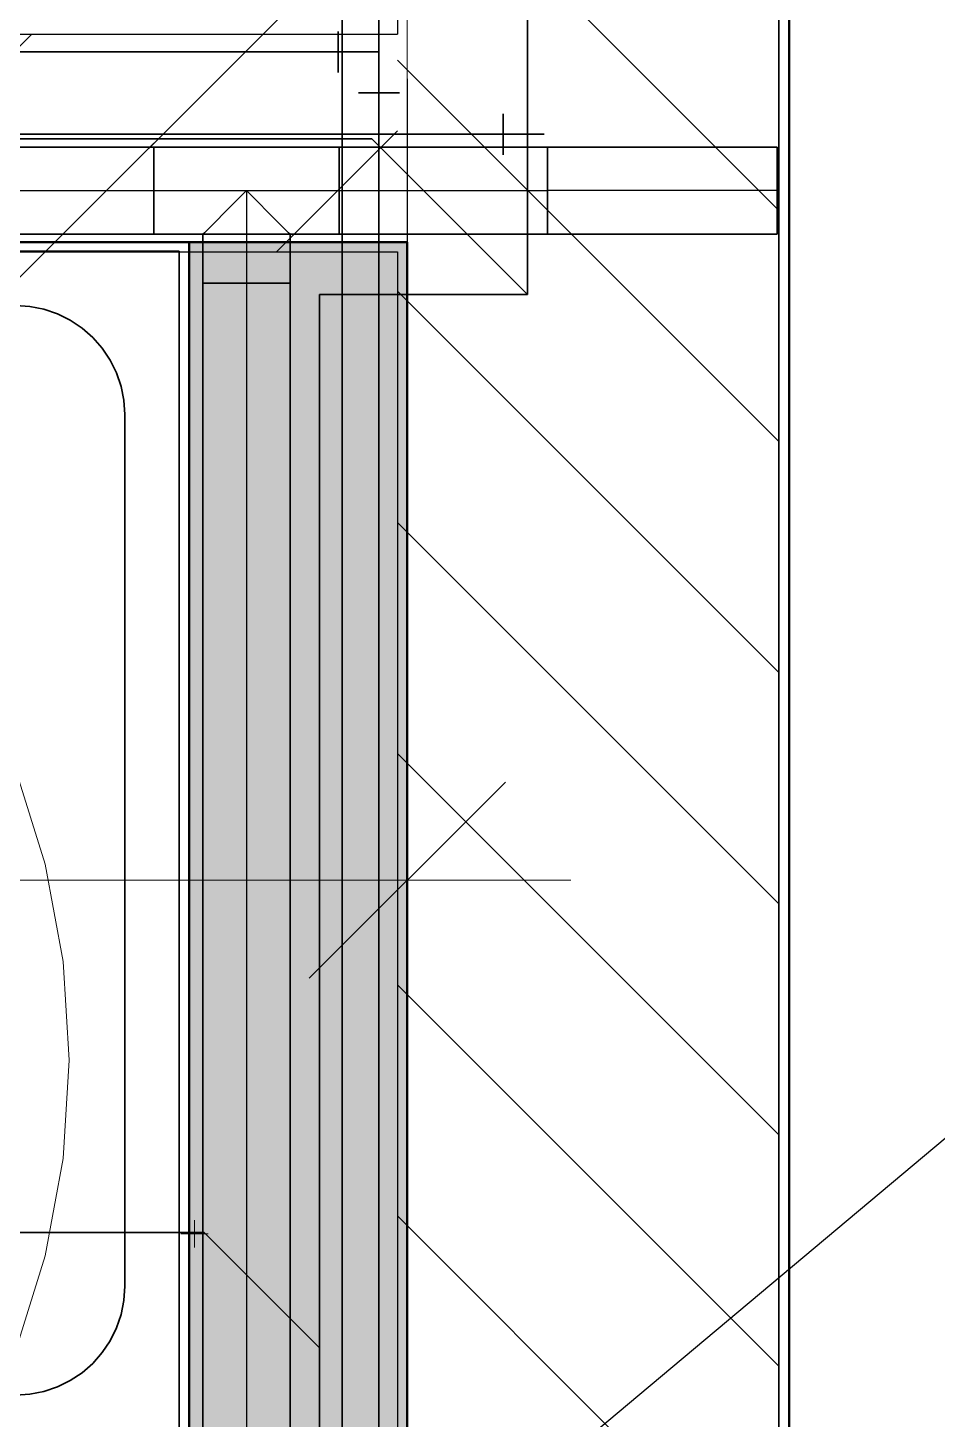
# Model space of a CAD drawing. Extents: x 0 to 756, y -25 to 420.
# Drawn here: x 380.5 to 397.18, y 276.59 to 302.13 of the extents above; entities that cross this region are included whole.
import ezdxf
from ezdxf.lldxf.tags import DXFTag

# ---------------------------------------------------------------- set-up
doc = ezdxf.new("R2010")
doc.units = 0
doc.layers.get('0').update_dxf_attribs({"lineweight": 25})
doc.layers.get('DEFPOINTS').update_dxf_attribs({"lineweight": 25})
for name, color, linetype, lineweight in [('A_Aussenwand', 7, 'Continuous', 25), ('A_Innenwand', 7, 'Continuous', 25), ('Allgemein01', 7, 'Continuous', 13), ('Allgemein03', 7, 'Continuous', 25), ('L_Text', 7, 'Continuous', 25), ('Möblierung', 7, 'Continuous', 13), ('S_Einrichtung', 7, 'Continuous', 35), ('Standard', 7, 'Continuous', 25), ('Wand Holz nicht tragend', 7, 'Continuous', 13), ('Wand Holz tragend', 7, 'Continuous', 13)]:
    doc.layers.add(name, color=color, linetype=linetype, lineweight=lineweight)
for name, color, linetype, lineweight, true_color in [('A_Geschossdecke', 7, 'Continuous', 25, 0x008080), ('Hilfskonstruktion', 7, 'Continuous', 25, 0xcccc00), ('L_Abluft', 2, 'Continuous', 35, 0xffff00), ('Raum', 250, 'Continuous', 13, 0x333333), ('S_Kaltwasser', 3, 'Continuous', 35, 0x00ff00), ('S_Schmutzwasser', 7, 'Continuous', 35, 0x808040), ('S_Warmwasser', 1, 'fein_strichliert', 35, 0xff0000)]:
    doc.layers.add(name, color=color, linetype=linetype, lineweight=lineweight, true_color=true_color)
tags = doc.linetypes.add('fein_strichliert', pattern=[4, 1, -2, 1]).pattern_tags.tags
tags[8:9] = [DXFTag(74, 4), DXFTag(75, 0), DXFTag(340, '0'), DXFTag(46, 0.0), DXFTag(50, 0.0), DXFTag(44, 0.0), DXFTag(45, 0.0)]
tags[6:7] = [DXFTag(74, 4), DXFTag(75, 0), DXFTag(340, '0'), DXFTag(46, 0.0), DXFTag(50, 0.0), DXFTag(44, 0.0), DXFTag(45, 0.0)]
tags[4:5] = [DXFTag(74, 4), DXFTag(75, 0), DXFTag(340, '0'), DXFTag(46, 0.0), DXFTag(50, 0.0), DXFTag(44, 0.0), DXFTag(45, 0.0)]
tags = doc.linetypes.add('STRICHPUNKT2', pattern=[12.7, 6.35, -3.175, 0, -3.175]).pattern_tags.tags
tags[10:11] = [DXFTag(74, 4), DXFTag(75, 0), DXFTag(340, '0'), DXFTag(46, 0.0), DXFTag(50, 0.0), DXFTag(44, 0.0), DXFTag(45, 0.0)]
tags[8:9] = [DXFTag(74, 4), DXFTag(75, 0), DXFTag(340, '0'), DXFTag(46, 0.0), DXFTag(50, 0.0), DXFTag(44, 0.0), DXFTag(45, 0.0)]
tags[6:7] = [DXFTag(74, 4), DXFTag(75, 0), DXFTag(340, '0'), DXFTag(46, 0.0), DXFTag(50, 0.0), DXFTag(44, 0.0), DXFTag(45, 0.0)]
tags[4:5] = [DXFTag(74, 4), DXFTag(75, 0), DXFTag(340, '0'), DXFTag(46, 0.0), DXFTag(50, 0.0), DXFTag(44, 0.0), DXFTag(45, 0.0)]
tags = doc.linetypes.add('VERDECKT2_S2', pattern=[0.27, 0.2, -0.07]).pattern_tags.tags
tags[6:7] = [DXFTag(74, 4), DXFTag(75, 0), DXFTag(340, '0'), DXFTag(46, 1.0), DXFTag(50, 0.0), DXFTag(44, 0.0), DXFTag(45, 0.0)]
tags[4:5] = [DXFTag(74, 4), DXFTag(75, 0), DXFTag(340, '0'), DXFTag(46, 1.0), DXFTag(50, 0.0), DXFTag(44, 0.0), DXFTag(45, 0.0)]

# ---------------------------------------------------------------- blocks, each defined once
blk = doc.blocks.new('Referenz-A01I5XF3IE')
at = {"layer": 'Allgemein01', "color": 0}
blk.add_line((387.461, 38.48), (387.461, 384.768), dxfattribs=at)
at = {"layer": 'Allgemein03', "color": 0, "lineweight": -2}
blk.add_line((387.461, 301.193), (387.461, 289.185), dxfattribs=at)
at = {"layer": 'DEFPOINTS', "color": 0, "linetype": 'Continuous', "lineweight": -2, "ltscale": 0.25}
blk.add_line((387.461, 298.191), (387.461, 298.191), dxfattribs=at)
blk.add_line((387.461, 298.191), (387.461, 298.191), dxfattribs=at)
at = {"layer": 'DEFPOINTS', "color": 0, "linetype": 'Continuous', "lineweight": 18, "ltscale": 0.18}
blk.add_line((387.461, 298.191), (387.461, 298.191), dxfattribs=at)
at = {"layer": 'Hilfskonstruktion', "color": 0, "lineweight": 13}
for p, q in [((383.559, 280.241), (383.559, 279.741)), ((383.809, 279.991), (383.308, 279.991))]:
    blk.add_line(p, q, dxfattribs=at)
at = {"layer": 'Möblierung', "color": 0, "linetype": 'VERDECKT2_S2', "ltscale": 0.13}
for p, q in [((380.82, 286.773), (380.28, 288.504)), ((381.146, 284.99), (380.82, 286.773)), ((381.256, 283.181), (381.146, 284.99)), ((381.146, 281.372), (381.256, 283.181)), ((380.82, 279.589), (381.146, 281.372)), ((380.28, 277.858), (380.82, 279.589))]:
    blk.add_line(p, q, dxfattribs=at)
at = {"layer": 'Raum', "color": 0, "lineweight": -2}
for p, q in [((383.459, 298.191), (351.236, 298.191)), ((383.459, 258.196), (383.459, 298.191))]:
    blk.add_line(p, q, dxfattribs=at)
at = {"layer": 'Standard', "color": 0, "lineweight": 18}
for p, q in [((387.461, 283.48), (387.461, 289.484)), ((385.66, 284.681), (389.262, 288.283)), ((377.836, 286.482), (387.461, 286.482)), ((381.457, 286.482), (390.463, 286.482))]:
    blk.add_line(p, q, dxfattribs=at)
at = {"layer": 'Wand Holz nicht tragend', "color": 0, "lineweight": 50}
for p, q in [((351.236, 298.191), (383.459, 298.191)), ((383.459, 298.191), (387.461, 298.191)), ((387.461, 298.191), (383.459, 298.191)), ((383.459, 298.191), (383.459, 258.196)), ((387.461, 258.196), (387.461, 298.191))]:
    blk.add_line(p, q, dxfattribs=at)
at = {"layer": 'Wand Holz nicht tragend', "color": 0, "lineweight": 18}
for points in [[(383.459, 258.196), (387.461, 258.196), (383.459, 298.191)], [(387.461, 258.196), (387.461, 298.191), (383.459, 298.191)]]:
    blk.add_solid(points, dxfattribs=at)
at = {"layer": 'Wand Holz tragend', "color": 0, "lineweight": 50}
for p, q in [((394.466, 258.196), (394.466, 391.773)), ((387.461, 298.191), (387.461, 258.196))]:
    blk.add_line(p, q, dxfattribs=at)
blk = doc.blocks.new('Wand-A01I5XFHIE', base_point=(387.279, 31.476))
at = {"color": 0, "linetype": 'ByBlock', "lineweight": -2, "ltscale": 0.25}
for p, q in [((394.279, 391.533), (394.279, 260.849)), ((387.279, 384.533), (387.279, 302.013)), ((387.279, 298.013), (387.279, 260.849))]:
    blk.add_line(p, q, dxfattribs=at)
at = {"color": 0, "lineweight": -2}
for p, q in [((387.279, 305.776), (394.279, 298.776)), ((387.279, 301.534), (394.279, 294.534)), ((387.279, 297.291), (394.279, 290.291)), ((387.279, 293.048), (394.279, 286.048)), ((387.279, 288.806), (394.279, 281.806)), ((387.279, 284.563), (394.279, 277.563)), ((387.279, 280.321), (394.279, 273.321))]:
    blk.add_line(p, q, dxfattribs=at)
blk = doc.blocks.new('Bauteilbeschriftung-A01I5XIJIE', base_point=(385.411, 271.748))
at = {"color": 0, "linetype": 'ByBlock', "lineweight": -2, "ltscale": 0.25}
blk.add_line((401.781, 285.475), (385.411, 271.748), dxfattribs=at)
blk = doc.blocks.new('Wand-A01I5XLBIE', base_point=(280.279, 298.013))
at = {"color": 0, "linetype": 'ByBlock', "lineweight": -2, "ltscale": 0.25}
for p, q in [((296.279, 302.013), (387.279, 302.013)), ((351.079, 298.013), (387.279, 298.013))]:
    blk.add_line(p, q, dxfattribs=at)
at = {"color": 0, "lineweight": -2}
for p, q in [((376.574, 298.013), (380.574, 302.013)), ((380.817, 298.013), (384.817, 302.013)), ((385.059, 298.013), (387.279, 300.233))]:
    blk.add_line(p, q, dxfattribs=at)
blk = doc.blocks.new('Abzweigstück 90°-A01I5XM1IE', base_point=(382.811, 297.438))
at = {"color": 0, "linetype": 'ByBlock', "lineweight": -2, "ltscale": 0.35}
for p, q in [((386.211, 299.938), (382.811, 299.938)), ((382.811, 299.938), (382.811, 299.47)), ((386.211, 299.938), (386.211, 299.47)), ((382.811, 299.47), (382.811, 298.807)), ((386.211, 299.47), (386.211, 298.807)), ((384.511, 299.138), (384.304, 298.931)), ((384.718, 298.931), (384.511, 299.138)), ((382.811, 298.807), (382.811, 298.338)), ((384.304, 298.931), (384.111, 298.738)), ((384.911, 298.738), (384.718, 298.931)), ((386.211, 298.807), (386.211, 298.338)), ((383.946, 298.573), (383.819, 298.445)), ((384.111, 298.738), (383.946, 298.573)), ((385.077, 298.573), (384.911, 298.738)), ((385.204, 298.445), (385.077, 298.573)), ((382.811, 298.338), (386.211, 298.338)), ((383.739, 298.366), (383.711, 298.338)), ((383.711, 298.338), (383.711, 297.438)), ((383.819, 298.445), (383.739, 298.366)), ((385.284, 298.366), (385.204, 298.445)), ((385.311, 298.338), (385.284, 298.366)), ((385.311, 298.338), (385.311, 297.438)), ((383.739, 297.438), (383.711, 297.438)), ((383.819, 297.438), (383.739, 297.438)), ((383.946, 297.438), (383.819, 297.438)), ((384.111, 297.438), (383.946, 297.438)), ((384.304, 297.438), (384.111, 297.438)), ((384.511, 297.438), (384.304, 297.438)), ((384.718, 297.438), (384.511, 297.438)), ((384.911, 297.438), (384.718, 297.438)), ((385.077, 297.438), (384.911, 297.438)), ((385.204, 297.438), (385.077, 297.438)), ((385.284, 297.438), (385.204, 297.438)), ((385.311, 297.438), (385.284, 297.438))]:
    blk.add_line(p, q, dxfattribs=at)
at = {"color": 0, "linetype": 'STRICHPUNKT2', "lineweight": 25, "ltscale": 0.25}
for p, q in [((382.811, 299.138), (386.211, 299.138)), ((384.511, 299.138), (384.511, 297.438))]:
    blk.add_line(p, q, dxfattribs=at)
blk = doc.blocks.new('Wickelfalzrohr-A01I5XM5IE', base_point=(383.711, 272.913))
at = {"color": 0, "linetype": 'ByBlock', "lineweight": -2, "ltscale": 0.35}
for p, q in [((383.711, 297.438), (383.711, 272.913)), ((383.711, 297.438), (384.18, 297.438)), ((384.18, 297.438), (384.843, 297.438)), ((384.843, 297.438), (385.311, 297.438)), ((385.311, 272.913), (385.311, 297.438)), ((383.711, 272.913), (384.18, 272.913)), ((384.18, 272.913), (384.843, 272.913)), ((384.843, 272.913), (385.311, 272.913))]:
    blk.add_line(p, q, dxfattribs=at)
at = {"color": 0, "linetype": 'STRICHPUNKT2', "lineweight": 25, "ltscale": 0.25}
blk.add_line((384.511, 297.438), (384.511, 272.913), dxfattribs=at)
blk = doc.blocks.new('Wickelfalzrohr-A01I5XM7IE', base_point=(390.032, 298.338))
at = {"color": 0, "linetype": 'ByBlock', "lineweight": -2, "ltscale": 0.35}
for p, q in [((394.247, 299.938), (390.032, 299.938)), ((390.032, 299.938), (390.032, 299.47)), ((394.247, 299.938), (394.247, 299.47)), ((390.032, 299.47), (390.032, 298.807)), ((394.247, 299.47), (394.247, 298.807)), ((390.032, 298.807), (390.032, 298.338)), ((394.247, 298.807), (394.247, 298.338)), ((390.032, 298.338), (394.247, 298.338))]:
    blk.add_line(p, q, dxfattribs=at)
at = {"color": 0, "linetype": 'STRICHPUNKT2', "lineweight": 25, "ltscale": 0.25}
blk.add_line((394.247, 299.138), (390.032, 299.138), dxfattribs=at)
blk = doc.blocks.new('Duschwanne-A01I5XNLIE', base_point=(351.079, 276.029))
at = {"color": 0, "linetype": 'ByBlock', "lineweight": -2, "ltscale": 0.35}
for p, q in [((351.079, 298.029), (383.279, 298.029)), ((383.279, 298.029), (383.279, 276.029)), ((380.54, 297.012), (380.279, 297.029)), ((380.797, 296.961), (380.54, 297.012)), ((381.045, 296.876), (380.797, 296.961)), ((381.279, 296.761), (381.045, 296.876)), ((381.497, 296.615), (381.279, 296.761)), ((381.693, 296.443), (381.497, 296.615)), ((381.866, 296.246), (381.693, 296.443)), ((382.011, 296.029), (381.866, 296.246)), ((382.127, 295.794), (382.011, 296.029)), ((382.211, 295.546), (382.127, 295.794)), ((382.262, 295.29), (382.211, 295.546)), ((382.279, 295.029), (382.262, 295.29)), ((382.279, 295.029), (382.279, 279.029)), ((382.262, 278.768), (382.279, 279.029)), ((382.211, 278.511), (382.262, 278.768)), ((382.127, 278.263), (382.211, 278.511)), ((382.011, 278.029), (382.127, 278.263)), ((381.866, 277.811), (382.011, 278.029)), ((381.497, 277.442), (381.693, 277.614)), ((381.693, 277.614), (381.866, 277.811)), ((381.279, 277.297), (381.497, 277.442)), ((380.54, 277.046), (380.797, 277.097)), ((380.797, 277.097), (381.045, 277.181)), ((381.045, 277.181), (381.279, 277.297)), ((380.279, 277.029), (380.54, 277.046))]:
    blk.add_line(p, q, dxfattribs=at)
blk = doc.blocks.new('Abwasserleitung-A01I5XO5IE', base_point=(385.848, 297.23))
at = {"color": 0, "linetype": 'ByBlock', "lineweight": -2, "ltscale": 0.35}
for p, q in [((388.479, 318.402), (387.179, 318.402)), ((389.668, 317.213), (388.479, 318.402)), ((389.668, 297.23), (389.668, 317.213)), ((385.848, 297.23), (389.668, 297.23))]:
    blk.add_line(p, q, dxfattribs=at)
blk = doc.blocks.new('Abwasserleitung-A01I5XO7IE', base_point=(385.848, 277.901))
at = {"color": 0, "linetype": 'ByBlock', "lineweight": -2, "ltscale": 0.35}
blk.add_line((385.848, 297.23), (385.848, 277.901), dxfattribs=at)
blk = doc.blocks.new('Distributor Abwasserleitung-A01I5XO9IE', base_point=(385.473, 296.48))
at = {"color": 0, "lineweight": 13}
blk.add_line((385.848, 297.23), (385.848, 297.23), dxfattribs=at)
blk = doc.blocks.new('Geschossdecke-A01I5XOBIE', base_point=(114.279, 232.145))
at = {"color": 0, "linetype": 'ByBlock', "lineweight": -2, "ltscale": 0.25}
blk.add_line((394.279, 232.145), (394.279, 391.533), dxfattribs=at)
at = {"color": 0, "lineweight": -2}
blk.add_line((314.949, 232.145), (394.279, 311.476), dxfattribs=at)
blk = doc.blocks.new('Abwasserleitung-A01I5XONIE', base_point=(379.779, 277.901))
at = {"color": 0, "linetype": 'ByBlock', "lineweight": -2, "ltscale": 0.35}
for p, q in [((383.735, 280.014), (379.779, 280.014)), ((385.848, 277.901), (383.735, 280.014))]:
    blk.add_line(p, q, dxfattribs=at)
blk = doc.blocks.new('Distributor Abwasserleitung-A01I5XOPIE', base_point=(385.052, 277.151))
at = {"color": 0, "lineweight": 13}
blk.add_line((385.848, 277.901), (385.848, 277.901), dxfattribs=at)
blk = doc.blocks.new('Abwasserleitung-A01I5XOTIE', base_point=(364.002, 297.23))
at = {"color": 0, "linetype": 'ByBlock', "lineweight": -2, "ltscale": 0.35}
for p, q in [((386.808, 300.09), (364.002, 300.09)), ((389.668, 297.23), (386.808, 300.09)), ((385.848, 297.23), (389.668, 297.23))]:
    blk.add_line(p, q, dxfattribs=at)
blk = doc.blocks.new('Verbundrohr (Stange)-A01I5XRFIE', base_point=(386.941, 301.684))
at = {"color": 0, "linetype": 'ByBlock', "lineweight": -2, "ltscale": 0.35}
blk.add_line((386.941, 316.332), (386.941, 301.684), dxfattribs=at)
blk = doc.blocks.new('Verbundrohr (Stange)-A01I5XRHIE', base_point=(365.079, 301.684))
at = {"color": 0, "linetype": 'ByBlock', "lineweight": -2, "ltscale": 0.35}
blk.add_line((386.941, 301.684), (365.079, 301.684), dxfattribs=at)
blk = doc.blocks.new('T-Stück-A01I5XRJIE', base_point=(386.191, 300.934))
at = {"color": 0, "lineweight": -2}
for p, q in [((387.316, 302.434), (386.566, 302.434)), ((386.191, 302.059), (386.191, 301.309)), ((386.566, 300.934), (387.316, 300.934))]:
    blk.add_line(p, q, dxfattribs=at)
blk = doc.blocks.new('Verbundrohr (Stange)-A01I5XRNIE', base_point=(383.12, 268.479))
at = {"color": 0, "linetype": 'ByBlock', "lineweight": -2, "ltscale": 0.35}
for p, q in [((386.941, 301.684), (386.941, 268.479)), ((386.941, 268.479), (383.12, 268.479))]:
    blk.add_line(p, q, dxfattribs=at)
blk = doc.blocks.new('Verbundrohr (Stange)-A01I5XSFIE', base_point=(352.915, 300.172))
at = {"color": 0, "linetype": 'ByBlock', "lineweight": -2, "ltscale": 0.35}
blk.add_line((352.915, 300.172), (389.971, 300.172), dxfattribs=at)
blk = doc.blocks.new('Verbundrohr (Stange)-A01I5XSHIE', base_point=(386.264, 300.172))
at = {"color": 0, "linetype": 'ByBlock', "lineweight": -2, "ltscale": 0.35}
for p, q in [((386.264, 300.172), (386.264, 319.499)), ((389.971, 300.172), (386.264, 300.172))]:
    blk.add_line(p, q, dxfattribs=at)
blk = doc.blocks.new('T-Stück-A01I5XSJIE', base_point=(389.221, 299.797))
at = {"color": 0, "linetype": 'Continuous', "lineweight": -2, "ltscale": 0.35}
blk.add_line((389.221, 300.547), (389.221, 299.797), dxfattribs=at)
blk = doc.blocks.new('Verbundrohr (Stange)-A01I5XTJIE', base_point=(365.608, 247.036))
at = {"color": 0, "linetype": 'ByBlock', "lineweight": -2, "ltscale": 0.35}
for p, q in [((389.971, 300.172), (386.264, 300.172)), ((386.264, 300.172), (386.264, 261.391))]:
    blk.add_line(p, q, dxfattribs=at)
blk = doc.blocks.new('Geschossdecke-A01I5XVJIE', base_point=(114.279, 31.476))
at = {"color": 0, "linetype": 'ByBlock', "lineweight": -2, "ltscale": 0.25}
blk.add_line((394.279, 391.533), (394.279, 31.476), dxfattribs=at)
at = {"color": 0, "lineweight": -2}
blk.add_line((114.279, 31.476), (394.279, 311.476), dxfattribs=at)
blk = doc.blocks.new('Abwasserleitung-A01I5XVPIE', base_point=(384.754, 266.775))
at = {"color": 0, "linetype": 'ByBlock', "lineweight": -2, "ltscale": 0.35}
for p, q in [((385.848, 275.43), (385.848, 277.901)), ((386.916, 274.361), (385.848, 275.43)), ((385.848, 273.292), (386.916, 274.361)), ((385.848, 267.868), (385.848, 273.292)), ((384.754, 266.775), (385.848, 267.868))]:
    blk.add_line(p, q, dxfattribs=at)
blk = doc.blocks.new('Wickelfalzrohr-A01I5XVRIE', base_point=(386.211, 298.338))
at = {"color": 0, "linetype": 'ByBlock', "lineweight": -2, "ltscale": 0.35}
for p, q in [((390.032, 299.938), (386.211, 299.938)), ((386.211, 299.47), (386.211, 299.938)), ((390.032, 299.47), (390.032, 299.938)), ((386.211, 298.807), (386.211, 299.47)), ((390.032, 298.807), (390.032, 299.47)), ((386.211, 298.338), (386.211, 298.807)), ((390.032, 298.338), (390.032, 298.807)), ((386.211, 298.338), (390.032, 298.338))]:
    blk.add_line(p, q, dxfattribs=at)
at = {"color": 0, "linetype": 'STRICHPUNKT2', "lineweight": 25, "ltscale": 0.25}
blk.add_line((386.211, 299.138), (390.032, 299.138), dxfattribs=at)
blk = doc.blocks.new('Wickelfalzrohr-A01I5XVTIE', base_point=(367.186, 298.338))
at = {"color": 0, "linetype": 'ByBlock', "lineweight": -2, "ltscale": 0.35}
for p, q in [((382.811, 299.938), (367.186, 299.938)), ((367.186, 299.47), (367.186, 299.938)), ((382.811, 299.47), (382.811, 299.938)), ((367.186, 298.807), (367.186, 299.47)), ((382.811, 298.807), (382.811, 299.47)), ((367.186, 298.338), (367.186, 298.807)), ((382.811, 298.338), (382.811, 298.807)), ((367.186, 298.338), (382.811, 298.338))]:
    blk.add_line(p, q, dxfattribs=at)
at = {"color": 0, "linetype": 'STRICHPUNKT2', "lineweight": 25, "ltscale": 0.25}
blk.add_line((367.186, 299.138), (382.811, 299.138), dxfattribs=at)

msp = doc.modelspace()

# ---------------------------------------------------------------- block references
at = {"color": 8, "lineweight": 25, "ltscale": 0.25, "true_color": 0x808080}
msp.add_blockref('Referenz-A01I5XF3IE', (0, 0), dxfattribs=at)
at = {"layer": 'A_Aussenwand', "ltscale": 0.25}
msp.add_blockref('Wand-A01I5XFHIE', (387.279, 31.476), dxfattribs=at)
at = {"layer": 'A_Geschossdecke', "ltscale": 0.25}
for name, p in [('Geschossdecke-A01I5XOBIE', (114.279, 232.145)), ('Geschossdecke-A01I5XVJIE', (114.279, 31.476))]:
    msp.add_blockref(name, p, dxfattribs=at)
at = {"layer": 'A_Innenwand', "ltscale": 0.25}
msp.add_blockref('Wand-A01I5XLBIE', (280.279, 298.013), dxfattribs=at)
at = {"layer": 'L_Abluft', "ltscale": 0.35}
for name, p in [('Wickelfalzrohr-A01I5XVTIE', (367.186, 298.338)), ('Abzweigstück 90°-A01I5XM1IE', (382.811, 297.438)), ('Wickelfalzrohr-A01I5XVRIE', (386.211, 298.338)), ('Wickelfalzrohr-A01I5XM7IE', (390.032, 298.338)), ('Wickelfalzrohr-A01I5XM5IE', (383.711, 272.913))]:
    msp.add_blockref(name, p, dxfattribs=at)
at = {"layer": 'L_Text', "color": 7, "ltscale": 0.25}
msp.add_blockref('Bauteilbeschriftung-A01I5XIJIE', (385.411, 271.748), dxfattribs=at)
at = {"layer": 'S_Einrichtung', "ltscale": 0.35}
msp.add_blockref('Duschwanne-A01I5XNLIE', (351.079, 276.029), dxfattribs=at)
at = {"layer": 'S_Kaltwasser', "ltscale": 0.35}
for name, p in [('Verbundrohr (Stange)-A01I5XRFIE', (386.941, 301.684)), ('T-Stück-A01I5XRJIE', (386.191, 300.934)), ('Verbundrohr (Stange)-A01I5XRHIE', (365.079, 301.684)), ('Verbundrohr (Stange)-A01I5XRNIE', (383.12, 268.479))]:
    msp.add_blockref(name, p, dxfattribs=at)
at = {"layer": 'S_Schmutzwasser', "ltscale": 0.35}
for name, p in [('Abwasserleitung-A01I5XO5IE', (385.848, 297.23)), ('Abwasserleitung-A01I5XOTIE', (364.002, 297.23)), ('Abwasserleitung-A01I5XO7IE', (385.848, 277.901)), ('Distributor Abwasserleitung-A01I5XO9IE', (385.473, 296.48)), ('Abwasserleitung-A01I5XONIE', (379.779, 277.901)), ('Abwasserleitung-A01I5XVPIE', (384.754, 266.775)), ('Distributor Abwasserleitung-A01I5XOPIE', (385.052, 277.151))]:
    msp.add_blockref(name, p, dxfattribs=at)
at = {"layer": 'S_Warmwasser', "ltscale": 0.35}
for name, p in [('Verbundrohr (Stange)-A01I5XSHIE', (386.264, 300.172)), ('T-Stück-A01I5XSJIE', (389.221, 299.797)), ('Verbundrohr (Stange)-A01I5XSFIE', (352.915, 300.172)), ('Verbundrohr (Stange)-A01I5XTJIE', (365.608, 247.036))]:
    msp.add_blockref(name, p, dxfattribs=at)

doc.saveas('drawing.dxf')
